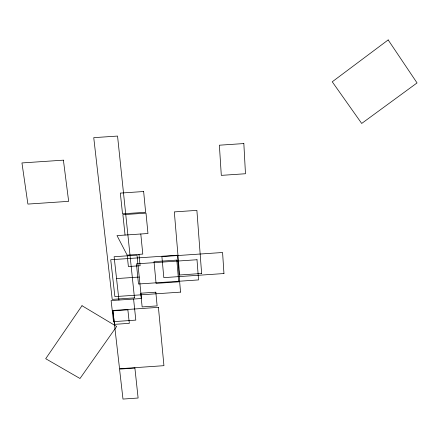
<?xml version="1.0" encoding="UTF-8"?>
<svg xmlns="http://www.w3.org/2000/svg" width="439" height="439" viewBox="0 0 439 439"><rect width="100%" height="100%" fill="white"/><g stroke="black" fill="none" stroke-linecap="round" stroke-linejoin="round"><path stroke-width="0.66" d="M116.549 278.584L139.245 277.042M125.055 235.057L122.898 214.687L146.006 213.129L147.965 233.51L117.004 235.6L127.178 255.147L142.79 254.088L140.798 233.992M118.936 300.04L114.118 256.722L137.023 255.169L141.424 298.509L111.105 300.578L113.52 321.644L135.81 320.119L133.593 299.041M127.178 255.147L128.386 266.539L140.123 265.743L138.971 254.346M82 305.714L45.705 358.707L80.002 378.5L116.664 326.468L82 305.714M388.175 39.933L332.246 81.791L361.692 123.452L417.05 82.922L388.175 39.933M176.835 260.097L154.018 261.644L156.075 283.38L178.678 281.843L176.835 260.097M197.007 259.74L136.43 263.855L138.488 284.006L198.549 279.917L197.007 259.74M201.622 273.486L179.633 274.984L174.316 211.9L196.886 210.38L201.622 273.486M223.961 273.541L163.813 277.635L161.898 256.617L222.578 252.502L223.961 273.541M155.823 292.193L140.749 293.219L142.143 306.927L157.129 305.901L155.823 292.193M180.539 292.133L114.892 296.61L110.727 259.745L177.416 255.218L180.539 292.133M134.471 297.872L112.214 299.393L93.748 137.654L117.553 136.068L134.471 297.872M158.419 307.366L112.878 310.477L119.545 368.733L163.939 365.676L158.419 307.366M127.87 309.813L112.889 310.839L114.436 324.355L129.329 323.334L127.87 309.813M134.894 368.058L119.556 369.117L122.986 399.067L138.115 398.019L134.894 368.058M243.843 143.564L219.374 145.199L221.305 175.37L245.472 173.745L243.843 143.564M63.408 160.164L21.95 162.935L27.893 204.08L68.654 201.342L63.408 160.164M143.641 191.525L120.324 193.089L122.519 213.826L145.633 212.267L143.641 191.525"/></g></svg>
